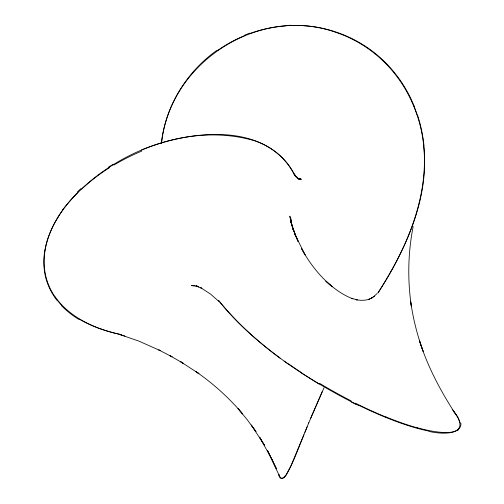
<?xml version="1.0" encoding="UTF-8"?>
<svg xmlns="http://www.w3.org/2000/svg" width="504" height="504" viewBox="0 0 504 504"><rect width="100%" height="100%" fill="white"/><g stroke="black" fill="none" stroke-linecap="round" stroke-linejoin="round"><path stroke-width="0.76" d="M161.324 143.508C165.444 106.3 186.587 71.681 217.129 50.198M161.538 143.577C169.243 62.981 258.709 4.99 335.393 32.206A137.794 130.63 -44.2 0 1 362.357 44.862A139.558 132.407 -45.6 0 1 378.151 56.467A141.095 133.906 -46.9 0 1 391.766 70.119A143.01 135.708 -48.3 0 1 402.967 85.302A145.032 137.548 -49.7 0 1 411.68 101.455M413.148 226.636C407.95 252.838 407.452 279.953 411.371 306.363L410.647 301.09M303.962 434.763C298.488 447.829 293.908 461.368 286.94 473.747C285.214 478.176 279.676 481.496 278.743 474.573M304.907 432.331L308.82 422.736M307.15 426.844L290.789 466.187L286.316 474.453L283.721 477.571L281.484 478.34L279.657 476.475L267.574 450.614L276.425 468.777L271.656 458.766M308.7 422.982L322.132 391.847M310.546 418.541L324.034 387.734M378.151 292.641C414.408 237.094 441.542 166.043 411.642 101.474M377.792 293.233C405.663 249.505 429.465 198.935 423.763 145.719M62.786 209.683C105.355 154.539 186.6 120.481 255.118 140.937C271.858 146.771 286.87 158.779 294.588 174.926M376.967 293.612L373.332 297.001L374.447 296.144L370.95 298.418L372.166 297.782L368.329 299.483L369.634 299.086C365.249 300.655 360.53 300.567 356.007 299.704L357.248 299.893L351.723 298.343L352.901 298.803C342.695 295.029 333.869 288.42 325.899 281.131L332.275 286.776C319.612 276.179 309.317 262.987 301.493 248.478L305.084 254.911L294.953 234.429L298.179 241.624L292.673 227.877L295.432 235.292L290.827 221.558L293.208 229.862L289.832 216.128L291.69 225.263L290.695 218.295L291.747 225.905M77.251 192.112L80.728 188.723M457.323 430.725L458.319 429.912M108.713 167.032L113.161 164.285M141.473 150.035C188.906 130.347 267.315 120.399 294.966 175.82M244.925 34.99L249.845 33.113M299.886 179.203L300.957 179.033L299.319 179.172L301.008 179.147L299.269 179.084L301.027 179.298L297.908 178.46M285.535 25.534L290.714 25.263M193.838 285.617L191.696 285.667L197.316 286.278L195.791 285.875L201.827 288.332L200.819 287.778L210.559 294.084L218.799 301.361M193.946 285.623L191.898 285.44L194.197 285.648M428.898 431.355C438.663 433.881 467.454 436.628 458.104 417.999C442.172 393.863 428.098 368.254 419.435 340.553L423.114 351.32C417.533 335.916 413.419 319.971 411.012 303.755M121.439 334.65C96.308 329.282 70.465 318.427 55.112 296.843M121.111 334.656C106.539 331.563 92.2 326.743 79.33 319.139M301.014 179.493L297.152 177.931L298.973 179.002L296.976 177.692L298.815 179.027L294.531 174.806L296.308 176.992L294.292 174.296L296.031 176.759L294.046 173.779M124.916 336.061L120.122 334.65L138.72 341.044L160.354 350.677L158.779 349.921L172.122 356.845L170.024 355.729L183.393 363.422L180.816 361.847L198.904 373.634L195.615 371.372C213.041 383.431 228.936 397.7 242.613 413.904L238.058 408.631L247.017 419.473L256.019 431.663L251.257 424.998L264.392 445.114L259.617 437.17L272.299 460.083M197.996 286.612L196.61 286.007L198.803 286.971M297.31 178.189L299.2 179.027M359.043 405.695C306.703 379.279 255.824 346.324 218.509 300.384M351.219 401.94L355.811 404.252M319.076 384.086L301.222 372.84M284.161 361.097L288.332 364.071M280.06 358.105C257.639 341.517 236.515 322.881 219.045 301.052M61.595 305.279L56.908 299.905M452.195 409.462L453.065 410.458M453.506 410.962L457.588 416.556L460.246 422.969M396.61 75.405L393.485 71.461A141.076 133.862 -46 0 0 367.618 47.735M453.827 411.636L456.252 414.899M414.042 106.092L417.514 115.655M278.901 474.484L279.657 476.475M63 209.721A136.288 86.732 -22.8 0 0 50.608 231.525A137.781 88.219 -22.3 0 0 45.902 246.116A139.551 89.75 -21.8 0 0 44.661 253.273A141.101 91.029 -21.2 0 0 45.259 273.647A143.029 92.434 -20.6 0 0 46.822 279.941A145.02 93.75 -20.1 0 0 55.062 296.869M358.911 405.336A142.815 36.383 30.5 0 0 375.65 413.104A141.082 35.047 30.3 0 0 400.037 422.843A139.287 33.781 30 0 0 407.698 425.439A137.775 32.672 29.7 0 0 428.463 430.996M460.902 423.272A129.251 28.93 26.2 0 1 457.903 429.691M456.826 430.441A132.766 29.73 27.8 0 1 444.005 432.564M443.936 432.476A136.174 31.235 28.9 0 1 416.89 427.631M417.142 427.795A139.444 33.314 29.8 0 1 385.919 416.928M386.102 417.11A142.79 35.803 30.4 0 1 355.49 403.206M351.011 400.819A147.956 39.64 30.8 0 1 319.574 383.336M301.487 372.67A157.815 47.458 30.7 0 1 288.666 363.957M217.419 50.608A127.644 118.056 -37.5 0 1 245.083 35.431M249.959 33.484A131.109 122.743 -38.6 0 1 285.541 25.874M290.707 25.484A134.7 127.115 -40.9 0 1 326.302 29.201A137.964 130.668 -43.3 0 1 367.592 47.76M396.654 75.367A145.291 137.819 -49.2 0 1 414.143 106.042M417.677 115.592A152.05 143.76 -52.9 0 1 423.977 145.688M113.891 165.079A127.638 74.535 -24.5 0 1 141.819 151.061M81.61 189.101A131.103 79.871 -24.3 0 1 109.4 167.712M57.947 217.205A134.7 84.565 -23.5 0 1 77.9 192.364M44.875 250.463A137.945 87.948 -22.6 0 1 57.998 217.218M45.184 275.184A141.082 90.821 -21.6 0 1 44.812 250.475M56.731 300A145.013 93.713 -20.4 0 1 45.165 275.19M78.939 319.442A152.025 97.814 -18.6 0 1 61.312 305.437"/></g></svg>
